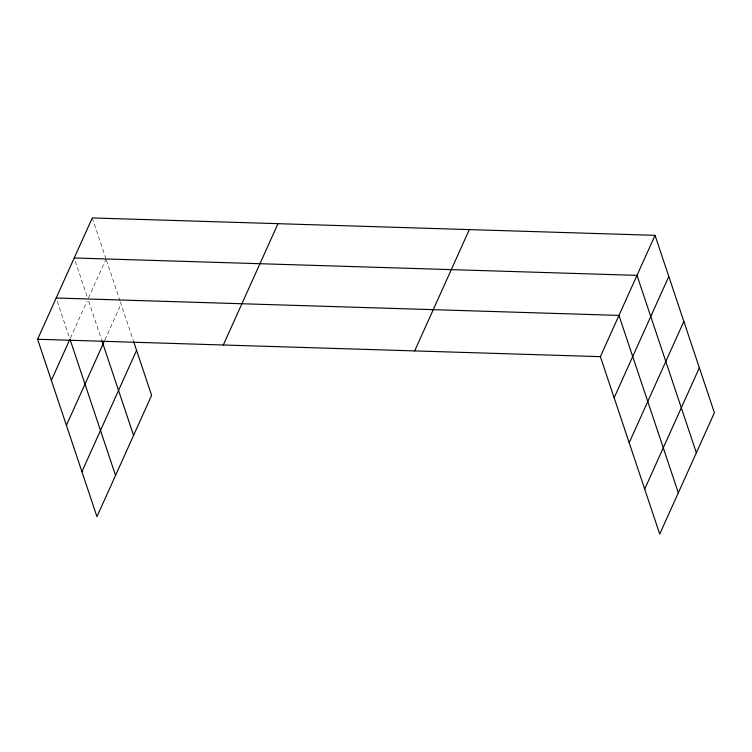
<?xml version="1.0" encoding="UTF-8"?>
<svg xmlns="http://www.w3.org/2000/svg" width="752" height="752" viewBox="0 0 752 752"><rect width="100%" height="100%" fill="white"/><g stroke="black" fill="none" stroke-linecap="round" stroke-linejoin="round"><path stroke-width="0.56" stroke-dasharray="3.76 2.82" d="M70.415 338.08L87.035 301.204M88.454 298.046L106.023 259.064M104.932 339.857L121.072 304.034M92.261 217.939L105.647 257.955M106.389 260.164L119.972 300.744M120.339 301.843L133.254 340.44M75.341 261.311L87.608 297.989M88.717 301.289L101.567 339.678M57.302 301.345L69.569 338.024"/><path stroke-width="1.13" d="M133.621 341.549L151.622 395.345L96.961 516.662L37.6 339.255L92.261 217.939L655.039 235.338L714.4 412.745L659.739 534.061L600.378 356.655L655.039 235.338M51.362 380.38L69.945 339.133L115.545 475.414M66.411 425.35L104.453 340.91M81.912 471.692L136.573 350.376M223.316 344.999L277.977 223.682M414.662 350.911L469.323 229.595M614.14 397.78L668.801 276.463M629.189 442.749L683.85 321.433M644.69 489.082L699.351 367.766M74.222 257.974L637 275.373L696.361 452.779M56.184 298.008L618.962 315.408L678.323 492.814M37.6 339.255L600.378 356.655M101.934 340.778L133.583 435.38"/></g></svg>
